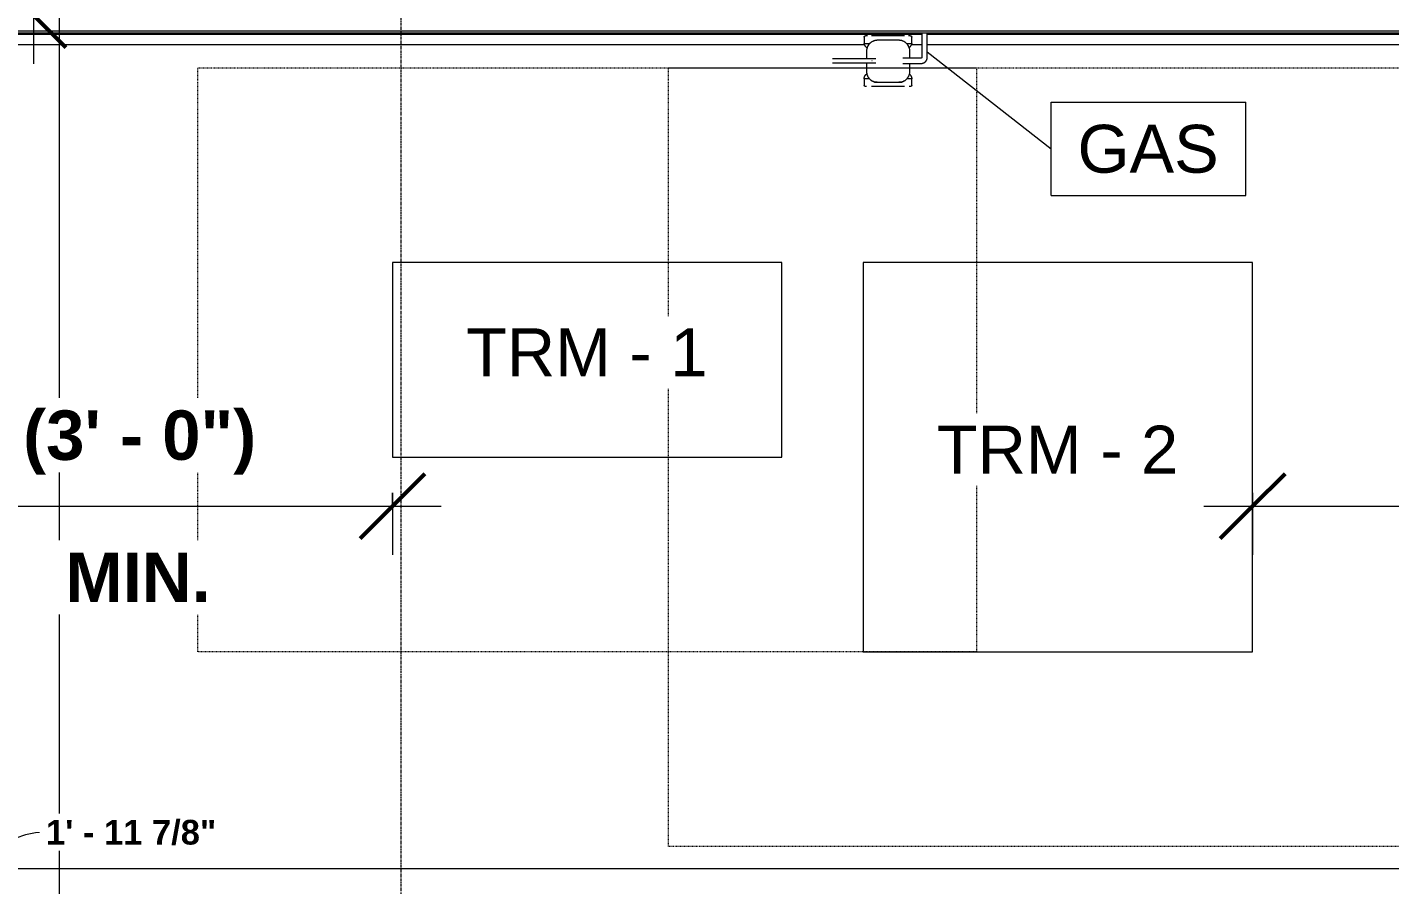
# Model space of a CAD drawing. Header units: inches. Extents: x 21592 to 24810, y -23179 to -20467.
# Drawn here: x 22486 to 22737.9, y -22956.1 to -22797.6 of the extents above; entities that cross this region are included whole.
import ezdxf

# ---------------------------------------------------------------- set-up
doc = ezdxf.new("R2010")
doc.units = ezdxf.units.IN
doc.header["$MEASUREMENT"] = 0
doc.linetypes.add('Dash', pattern=[0.25, 0.125, -0.125])
doc.linetypes.add('Grid Line 1_2_', pattern=[0.875, 0.5, -0.125, 0.125, -0.125])
for name, color, linetype, lineweight in [('A-ANNO-DIMS', 211, 'Continuous', 9), ('A-ANNO-DIMS-96', 211, 'Continuous', 9), ('A-SITE-SWLK', 140, 'Continuous', 140), ('A-WALL', 113, 'Continuous', 20), ('E-ELE-QPM-IDEN', 2, 'Continuous', 9), ('E-ELEC-EQPM', 71, 'Continuous', 20), ('G-ANNO-SYMB', 111, 'Continuous', 9), ('L-SITE-WALL', 31, 'Continuous', 20), ('P-SANR-FIXT', 6, 'Continuous', 20), ('P-SANR-FIXT-IDEN', 2, 'Continuous', 9), ('S-GRID', 1, 'Continuous', 9)]:
    doc.layers.add(name, color=color, linetype=linetype, lineweight=lineweight)
doc.styles.add('Arial_1', font='arial.ttf', dxfattribs={"height": 8.851796})
doc.styles.add('Arial_B', font='arialbd.ttf', dxfattribs={"height": 9.132806})
doc.styles.add('Arial_B_1', font='arialbd.ttf', dxfattribs={"height": 4.566403})
doc.dimstyles.new('OD_Dimension', dxfattribs={"dimscale": 12, "dimtxt": 9, "dimasz": 1, "dimexe": 0.75, "dimexo": 0.5, "dimgap": 0.5, "dimtad": 1, "dimdec": 4, "dimrnd": 0.0625, "dimzin": 3, "dimdsep": 46, "dimlunit": 4, "dimtxsty": 'Arial_B', "dimblk1": 'OBLIQUE', "dimblk2": 'OBLIQUE', "dimsah": 1, "dimcen": 0.09, "dimdle": 0.75, "dimazin": 0, "dimtfac": 1, "dimtdec": 4, "dimtix": 1, "dimtmove": 1, "dimatfit": 3, "dimfxl": 1, "dimtvp": 1, "dimtfill": 1, "dimfrac": 2, "dimtolj": 1, "dimtzin": 0, "dimlwd": 13, "dimlwe": 13, "dimarcsym": 2})
doc.dimstyles.new('OD_Dimension_1', dxfattribs={"dimscale": 12, "dimtxt": 9, "dimasz": 1, "dimexe": 0.75, "dimexo": 0.5, "dimgap": 0.5, "dimtad": 1, "dimdec": 4, "dimrnd": 0.0625, "dimzin": 3, "dimdsep": 46, "dimlunit": 4, "dimtxsty": 'Arial_B', "dimblk1": 'OBLIQUE', "dimblk2": 'OBLIQUE', "dimsah": 1, "dimcen": 0.09, "dimdle": 0.75, "dimazin": 0, "dimtfac": 1, "dimtdec": 4, "dimtix": 1, "dimtmove": 0, "dimatfit": 3, "dimfxl": 1, "dimtvp": 1, "dimtfill": 1, "dimfrac": 2, "dimtolj": 1, "dimtzin": 0, "dimlwd": 13, "dimlwe": 13, "dimarcsym": 2})
doc.dimstyles.new('OD_Dimension_2_5', dxfattribs={"dimscale": 12, "dimtxt": 4.5, "dimasz": 1, "dimexe": 0.75, "dimexo": 0.5, "dimgap": 0.375, "dimtad": 1, "dimdec": 4, "dimrnd": 0.0625, "dimzin": 3, "dimdsep": 46, "dimlunit": 4, "dimtxsty": 'Arial_B_1', "dimblk1": 'OBLIQUE', "dimblk2": 'OBLIQUE', "dimsah": 1, "dimcen": 0.09, "dimdle": 0.75, "dimazin": 0, "dimtfac": 1, "dimtdec": 4, "dimtix": 1, "dimtmove": 1, "dimatfit": 3, "dimfxl": 1, "dimtvp": 1, "dimtfill": 1, "dimfrac": 2, "dimtolj": 1, "dimtzin": 0, "dimlwd": 13, "dimlwe": 13, "dimarcsym": 2})

# ---------------------------------------------------------------- blocks, each defined once
blk = doc.blocks.new('Struct_Xcel_Sports Complex_rvt-1-Enlarged First Floor Plan _West_')
at = {"layer": 'L-SITE-WALL', "color": 43, "lineweight": 13}
for p, q in [((22651.4, -22798.8), (22458.52, -22798.8)), ((22810.95, -22798.8), (22652.4, -22798.8))]:
    blk.add_line(p, q, dxfattribs=at)
blk = doc.blocks.new('Transformer-Dry-Type-Siemens - 6x6x6-1004770-Enlarged First Floor Plan _West_')
at = {"layer": 'E-ELEC-EQPM', "color": 43, "linetype": 'Dash', "lineweight": 13}
for p, q in [((-72, -72), (-72, 72)), ((-72, 72), (72, 72)), ((72, 72), (72, -72)), ((72, -72), (-72, -72))]:
    blk.add_line(p, q, dxfattribs=at)
at = {"layer": 'E-ELEC-EQPM', "color": 43, "lineweight": 13}
for p, q in [((36, 36), (-36, 36)), ((-36, 36), (-36, -36)), ((36, -36), (36, 36)), ((-36, -36), (36, -36))]:
    blk.add_line(p, q, dxfattribs=at)
blk = doc.blocks.new('Transformer-Dry-Type-Siemens - 6x3x6-1005805-Enlarged First Floor Plan _West_')
at = {"layer": 'E-ELEC-EQPM', "color": 43, "linetype": 'Dash', "lineweight": 13}
for p, q in [((-72, -54), (-72, 54)), ((-72, 54), (72, 54)), ((72, 54), (72, -54)), ((72, -54), (-72, -54))]:
    blk.add_line(p, q, dxfattribs=at)
at = {"layer": 'E-ELEC-EQPM', "color": 43, "lineweight": 13}
for p, q in [((36, 18), (-36, 18)), ((-36, 18), (-36, -18)), ((36, -18), (36, 18)), ((-36, -18), (36, -18))]:
    blk.add_line(p, q, dxfattribs=at)
blk = doc.blocks.new('gas_meter-250_cfh_2214 - gas_meter-250_cfh_2214-1353211-Enlarged First Floor Plan _West_')
at = {"layer": 'P-SANR-FIXT', "color": 43, "lineweight": 13}
for p, q in [((6.26, 5.12), (6.26, 0.61)), ((7.26, 0.61), (7.26, 5.12)), ((-4.4, 4.34), (-4.4, 3.16)), ((-4.4, 3.16), (-4.06, 3.16)), ((-3.79, 4.61), (-4.13, 4.61)), ((-4.06, 3.16), (-3.39, 3.16)), ((3.06, 4.61), (-3.06, 4.61)), ((2.04, 3.77), (-1.96, 3.77)), ((3.48, 3.16), (4.06, 3.16)), ((4.13, 4.61), (3.79, 4.61)), ((4.06, 3.16), (4.4, 3.16)), ((4.4, 3.16), (4.4, 4.34)), ((-2.99, 0.37), (-9.24, 0.37)), ((-3.96, 1.77), (-3.96, 0.37)), ((6.15, 0.5), (3.51, 0.5)), ((4.04, 0.5), (4.04, 1.77)), ((-9.24, -0.38), (-2.99, -0.38)), ((-3.96, -0.37), (-3.96, -1.98)), ((-2.9, 0), (-2.99, 0)), ((3.51, -0.5), (6.15, -0.5)), ((4.04, -1.98), (4.04, -0.5)), ((-4.4, -3.34), (-4.4, -4.57)), ((-4.06, -3.34), (-4.4, -3.34)), ((-4.28, -4.69), (-3.94, -4.69)), ((-3.42, -3.34), (-4.06, -3.34)), ((-3.06, -4.69), (3.06, -4.69)), ((-1.97, -3.98), (-2.49, -3.98)), ((-2.49, -3.98), (-2.23, -3.98)), ((-1.96, -3.98), (2.04, -3.98)), ((2.55, -3.98), (2.04, -3.98)), ((2.29, -3.98), (2.55, -3.98)), ((4.06, -3.34), (3.5, -3.34)), ((3.94, -4.69), (4.28, -4.69)), ((4.4, -3.34), (4.06, -3.34)), ((4.4, -4.57), (4.4, -3.34))]:
    blk.add_line(p, q, dxfattribs=at)
at = {"layer": 'P-SANR-FIXT', "color": 43, "lineweight": 13, "flags": 128}
for points in [[(-4.4, 4.34), (-4.4, 4.35), (-4.4, 4.36), (-4.4, 4.37), (-4.4, 4.38), (-4.4, 4.39), (-4.39, 4.4), (-4.39, 4.41), (-4.39, 4.42), (-4.38, 4.43), (-4.38, 4.44), (-4.38, 4.45), (-4.37, 4.46), (-4.37, 4.47), (-4.36, 4.48), (-4.35, 4.49), (-4.35, 4.5), (-4.34, 4.51), (-4.33, 4.52), (-4.33, 4.52), (-4.32, 4.53), (-4.31, 4.54), (-4.3, 4.55), (-4.29, 4.55), (-4.29, 4.56), (-4.28, 4.57), (-4.27, 4.57), (-4.26, 4.58), (-4.25, 4.58), (-4.24, 4.59), (-4.23, 4.59), (-4.22, 4.59), (-4.21, 4.6), (-4.2, 4.6), (-4.19, 4.6), (-4.18, 4.6), (-4.17, 4.61), (-4.15, 4.61), (-4.14, 4.61), (-4.13, 4.61), (-4.13, 4.61)], [(-3.87, 2.38), (-3.91, 2.42), (-3.95, 2.45), (-4, 2.49), (-4.04, 2.52), (-4.07, 2.56), (-4.11, 2.6), (-4.15, 2.65), (-4.18, 2.69), (-4.21, 2.73), (-4.24, 2.78), (-4.27, 2.83), (-4.29, 2.87), (-4.32, 2.92), (-4.34, 2.97), (-4.36, 3.02), (-4.38, 3.08), (-4.39, 3.13), (-4.4, 3.16)], [(-1.96, 3.77), (-2.04, 3.77), (-2.12, 3.76), (-2.19, 3.76), (-2.27, 3.74), (-2.35, 3.73), (-2.43, 3.71), (-2.51, 3.69), (-2.58, 3.67), (-2.66, 3.64), (-2.73, 3.61), (-2.81, 3.58), (-2.88, 3.54), (-2.95, 3.51), (-3.02, 3.46), (-3.08, 3.42), (-3.15, 3.37), (-3.21, 3.33), (-3.27, 3.27), (-3.33, 3.22), (-3.39, 3.16), (-3.44, 3.11), (-3.5, 3.04), (-3.55, 2.98), (-3.59, 2.92), (-3.64, 2.85), (-3.68, 2.78), (-3.72, 2.71), (-3.76, 2.64), (-3.79, 2.57), (-3.82, 2.5), (-3.85, 2.42), (-3.87, 2.34), (-3.89, 2.27), (-3.91, 2.19), (-3.93, 2.11), (-3.94, 2.03), (-3.95, 1.95), (-3.95, 1.87), (-3.96, 1.79), (-3.96, 1.77)], [(4.04, 1.77), (4.04, 1.85), (4.04, 1.93), (4.03, 2.01), (4.02, 2.09), (4, 2.17), (3.99, 2.25), (3.97, 2.32), (3.94, 2.4), (3.92, 2.48), (3.89, 2.55), (3.85, 2.62), (3.82, 2.69), (3.78, 2.76), (3.74, 2.83), (3.7, 2.9), (3.65, 2.96), (3.6, 3.03), (3.55, 3.09), (3.49, 3.15), (3.44, 3.21), (3.38, 3.26), (3.32, 3.31), (3.26, 3.36), (3.19, 3.41), (3.13, 3.45), (3.06, 3.5), (2.99, 3.53), (2.92, 3.57), (2.84, 3.6), (2.77, 3.63), (2.69, 3.66), (2.62, 3.69), (2.54, 3.71), (2.46, 3.73), (2.38, 3.74), (2.31, 3.75), (2.23, 3.76), (2.15, 3.77), (2.07, 3.77), (2.04, 3.77)], [(4.4, 3.16), (4.39, 3.1), (4.37, 3.05), (4.35, 3), (4.33, 2.95), (4.31, 2.9), (4.28, 2.85), (4.26, 2.8), (4.23, 2.76), (4.2, 2.71), (4.16, 2.67), (4.13, 2.63), (4.09, 2.58), (4.06, 2.55), (4.02, 2.51), (3.98, 2.47), (3.94, 2.44)], [(4.13, 4.61), (4.14, 4.61), (4.15, 4.61), (4.16, 4.61), (4.17, 4.6), (4.18, 4.6), (4.19, 4.6), (4.21, 4.6), (4.22, 4.59), (4.23, 4.59), (4.24, 4.59), (4.25, 4.58), (4.26, 4.58), (4.27, 4.57), (4.27, 4.57), (4.28, 4.56), (4.29, 4.55), (4.3, 4.55), (4.31, 4.54), (4.32, 4.53), (4.33, 4.53), (4.33, 4.52), (4.34, 4.51), (4.35, 4.5), (4.35, 4.49), (4.36, 4.48), (4.36, 4.47), (4.37, 4.46), (4.37, 4.46), (4.38, 4.45), (4.38, 4.44), (4.39, 4.43), (4.39, 4.41), (4.39, 4.4), (4.4, 4.39), (4.4, 4.38), (4.4, 4.37), (4.4, 4.36), (4.4, 4.35), (4.4, 4.34), (4.4, 4.34)], [(-9.24, 0.37), (-9.28, 0.37), (-9.32, 0.37), (-9.36, 0.37), (-9.4, 0.37), (-9.43, 0.37), (-9.47, 0.37), (-9.51, 0.37), (-9.55, 0.37), (-9.59, 0.37), (-9.63, 0.37), (-9.66, 0.37), (-9.7, 0.37), (-9.73, 0.37), (-9.77, 0.37), (-9.8, 0.37), (-9.83, 0.37), (-9.86, 0.37), (-9.9, 0.37), (-9.92, 0.37), (-9.95, 0.37), (-9.98, 0.37), (-10.01, 0.37), (-10.03, 0.37), (-10.06, 0.37), (-10.08, 0.37), (-10.1, 0.37), (-10.12, 0.37), (-10.14, 0.37), (-10.15, 0.37), (-10.17, 0.37), (-10.18, 0.37), (-10.19, 0.37), (-10.2, 0.37), (-10.21, 0.37), (-10.22, 0.37), (-10.23, 0.37), (-10.23, 0.37), (-10.23, 0.37), (-10.24, 0.37)], [(-2.24, 0.37), (-2.24, 0.37), (-2.24, 0.37), (-2.24, 0.37), (-2.25, 0.37), (-2.25, 0.37), (-2.26, 0.37), (-2.27, 0.37), (-2.27, 0.37), (-2.28, 0.37), (-2.3, 0.37), (-2.31, 0.37), (-2.32, 0.37), (-2.34, 0.37), (-2.35, 0.37), (-2.37, 0.37), (-2.38, 0.37), (-2.4, 0.37), (-2.42, 0.37), (-2.44, 0.37), (-2.46, 0.37), (-2.49, 0.37), (-2.51, 0.37), (-2.53, 0.37), (-2.56, 0.37), (-2.58, 0.37), (-2.61, 0.37), (-2.63, 0.37), (-2.66, 0.37), (-2.69, 0.37), (-2.71, 0.37), (-2.74, 0.37), (-2.77, 0.37), (-2.8, 0.37), (-2.83, 0.37), (-2.86, 0.37), (-2.89, 0.37), (-2.92, 0.37), (-2.95, 0.37), (-2.98, 0.37), (-2.99, 0.37)], [(3.51, 0.5), (3.48, 0.5), (3.45, 0.5), (3.42, 0.5), (3.39, 0.5), (3.37, 0.5), (3.34, 0.5), (3.31, 0.5), (3.28, 0.5), (3.25, 0.5), (3.22, 0.5), (3.19, 0.5), (3.17, 0.5), (3.14, 0.5), (3.12, 0.5), (3.09, 0.5), (3.07, 0.5), (3.04, 0.5), (3.02, 0.5), (3, 0.5), (2.98, 0.5), (2.96, 0.5), (2.94, 0.5), (2.92, 0.5), (2.9, 0.5), (2.88, 0.5), (2.87, 0.5), (2.85, 0.5), (2.84, 0.5), (2.83, 0.5), (2.82, 0.5), (2.8, 0.5), (2.8, 0.5), (2.79, 0.5), (2.78, 0.5), (2.77, 0.5), (2.77, 0.5), (2.77, 0.5), (2.77, 0.5), (2.76, 0.5)], [(6.26, 0.61), (6.26, 0.61), (6.26, 0.6), (6.26, 0.6), (6.26, 0.59), (6.26, 0.59), (6.26, 0.58), (6.26, 0.58), (6.26, 0.58), (6.26, 0.57), (6.26, 0.57), (6.25, 0.56), (6.25, 0.56), (6.25, 0.56), (6.25, 0.55), (6.24, 0.55), (6.24, 0.54), (6.24, 0.54), (6.24, 0.54), (6.23, 0.53), (6.23, 0.53), (6.23, 0.53), (6.22, 0.53), (6.22, 0.52), (6.22, 0.52), (6.21, 0.52), (6.21, 0.52), (6.21, 0.51), (6.2, 0.51), (6.2, 0.51), (6.19, 0.51), (6.19, 0.51), (6.18, 0.5), (6.18, 0.5), (6.18, 0.5), (6.17, 0.5), (6.17, 0.5), (6.16, 0.5), (6.16, 0.5), (6.15, 0.5), (6.15, 0.5)], [(6.15, -0.5), (6.2, -0.5), (6.24, -0.5), (6.29, -0.49), (6.33, -0.49), (6.37, -0.48), (6.42, -0.47), (6.46, -0.46), (6.5, -0.44), (6.54, -0.43), (6.59, -0.41), (6.63, -0.39), (6.67, -0.37), (6.71, -0.35), (6.74, -0.33), (6.78, -0.31), (6.82, -0.28), (6.85, -0.25), (6.89, -0.22), (6.92, -0.19), (6.95, -0.16), (6.98, -0.13), (7.01, -0.1), (7.04, -0.06), (7.06, -0.03), (7.09, 0.01), (7.11, 0.05), (7.13, 0.09), (7.15, 0.13), (7.17, 0.17), (7.19, 0.21), (7.2, 0.25), (7.22, 0.29), (7.23, 0.34), (7.24, 0.38), (7.25, 0.42), (7.25, 0.47), (7.26, 0.51), (7.26, 0.55), (7.26, 0.6), (7.26, 0.61)], [(-10.24, -0.38), (-10.24, -0.38), (-10.23, -0.38), (-10.23, -0.38), (-10.22, -0.38), (-10.22, -0.38), (-10.21, -0.38), (-10.2, -0.38), (-10.19, -0.38), (-10.17, -0.38), (-10.16, -0.38), (-10.14, -0.38), (-10.12, -0.38), (-10.1, -0.38), (-10.08, -0.38), (-10.06, -0.38), (-10.04, -0.38), (-10.01, -0.38), (-9.99, -0.38), (-9.96, -0.38), (-9.93, -0.38), (-9.9, -0.38), (-9.87, -0.38), (-9.84, -0.38), (-9.81, -0.38), (-9.78, -0.38), (-9.74, -0.38), (-9.71, -0.38), (-9.67, -0.38), (-9.64, -0.38), (-9.6, -0.38), (-9.56, -0.38), (-9.52, -0.38), (-9.48, -0.38), (-9.45, -0.38), (-9.41, -0.38), (-9.37, -0.38), (-9.33, -0.38), (-9.29, -0.38), (-9.25, -0.38), (-9.24, -0.38)], [(-4.4, -3.34), (-4.4, -3.29), (-4.4, -3.25), (-4.39, -3.21), (-4.39, -3.16), (-4.38, -3.12), (-4.37, -3.08), (-4.36, -3.04), (-4.34, -2.99), (-4.33, -2.95), (-4.31, -2.91), (-4.29, -2.87), (-4.28, -2.83), (-4.25, -2.8), (-4.23, -2.76), (-4.21, -2.72), (-4.18, -2.69), (-4.15, -2.65), (-4.13, -2.62), (-4.1, -2.59), (-4.07, -2.56), (-4.03, -2.53), (-4, -2.5), (-3.97, -2.47), (-3.93, -2.44), (-3.89, -2.42)], [(-3.96, -1.98), (-3.95, -2.06), (-3.95, -2.14), (-3.94, -2.22), (-3.93, -2.3), (-3.92, -2.38), (-3.9, -2.45), (-3.88, -2.53), (-3.85, -2.61), (-3.83, -2.68), (-3.8, -2.76), (-3.76, -2.83), (-3.73, -2.9), (-3.69, -2.97), (-3.65, -3.04), (-3.61, -3.11), (-3.56, -3.17), (-3.51, -3.24), (-3.46, -3.3), (-3.4, -3.36), (-3.35, -3.41), (-3.29, -3.47), (-3.23, -3.52), (-3.17, -3.57), (-3.1, -3.62), (-3.04, -3.66), (-2.97, -3.7), (-2.9, -3.74), (-2.83, -3.78), (-2.75, -3.81), (-2.68, -3.84), (-2.6, -3.87), (-2.53, -3.9), (-2.45, -3.92), (-2.37, -3.94), (-2.3, -3.95), (-2.22, -3.96), (-2.14, -3.97), (-2.06, -3.98), (-1.98, -3.98), (-1.96, -3.98)], [(-2.99, -0.38), (-2.96, -0.38), (-2.93, -0.38), (-2.9, -0.38), (-2.87, -0.38), (-2.84, -0.38), (-2.81, -0.38), (-2.78, -0.38), (-2.75, -0.38), (-2.72, -0.38), (-2.69, -0.38), (-2.67, -0.38), (-2.64, -0.38), (-2.61, -0.38), (-2.59, -0.38), (-2.56, -0.38), (-2.54, -0.38), (-2.51, -0.38), (-2.49, -0.38), (-2.47, -0.38), (-2.45, -0.38), (-2.43, -0.38), (-2.41, -0.38), (-2.39, -0.38), (-2.37, -0.38), (-2.35, -0.38), (-2.34, -0.38), (-2.32, -0.38), (-2.31, -0.38), (-2.3, -0.38), (-2.29, -0.38), (-2.28, -0.38), (-2.27, -0.38), (-2.26, -0.38), (-2.25, -0.38), (-2.25, -0.38), (-2.24, -0.38), (-2.24, -0.38), (-2.24, -0.38), (-2.24, -0.38)], [(2.04, -3.98), (2.12, -3.98), (2.2, -3.97), (2.28, -3.97), (2.36, -3.95), (2.44, -3.94), (2.52, -3.92), (2.6, -3.9), (2.67, -3.88), (2.75, -3.85), (2.82, -3.82), (2.9, -3.79), (2.97, -3.75), (3.04, -3.72), (3.11, -3.67), (3.17, -3.63), (3.24, -3.58), (3.3, -3.53), (3.36, -3.48), (3.42, -3.43), (3.48, -3.37), (3.53, -3.31), (3.59, -3.25), (3.64, -3.19), (3.68, -3.13), (3.73, -3.06), (3.77, -2.99), (3.81, -2.92), (3.84, -2.85), (3.88, -2.78), (3.91, -2.7), (3.94, -2.63), (3.96, -2.55), (3.98, -2.48), (4, -2.4), (4.02, -2.32), (4.03, -2.24), (4.04, -2.16), (4.04, -2.08), (4.04, -2), (4.04, -1.98)], [(2.76, -0.5), (2.76, -0.5), (2.77, -0.5), (2.77, -0.5), (2.77, -0.5), (2.78, -0.5), (2.79, -0.5), (2.79, -0.5), (2.8, -0.5), (2.81, -0.5), (2.82, -0.5), (2.84, -0.5), (2.85, -0.5), (2.86, -0.5), (2.88, -0.5), (2.9, -0.5), (2.91, -0.5), (2.93, -0.5), (2.95, -0.5), (2.97, -0.5), (2.99, -0.5), (3.01, -0.5), (3.04, -0.5), (3.06, -0.5), (3.08, -0.5), (3.11, -0.5), (3.13, -0.5), (3.16, -0.5), (3.19, -0.5), (3.21, -0.5), (3.24, -0.5), (3.27, -0.5), (3.3, -0.5), (3.33, -0.5), (3.36, -0.5), (3.39, -0.5), (3.42, -0.5), (3.45, -0.5), (3.48, -0.5), (3.51, -0.5), (3.51, -0.5)], [(3.98, -2.48), (4.02, -2.51), (4.05, -2.54), (4.08, -2.57), (4.11, -2.6), (4.14, -2.63), (4.17, -2.67), (4.19, -2.7), (4.22, -2.74), (4.24, -2.78), (4.26, -2.81), (4.28, -2.85), (4.3, -2.89), (4.32, -2.93), (4.34, -2.97), (4.35, -3.01), (4.36, -3.06), (4.37, -3.1), (4.38, -3.14), (4.39, -3.18), (4.4, -3.23), (4.4, -3.27), (4.4, -3.32), (4.4, -3.34)], [(-4.28, -4.69), (-4.29, -4.69), (-4.29, -4.69), (-4.3, -4.69), (-4.3, -4.69), (-4.31, -4.69), (-4.31, -4.68), (-4.32, -4.68), (-4.32, -4.68), (-4.33, -4.68), (-4.33, -4.68), (-4.33, -4.68), (-4.34, -4.67), (-4.34, -4.67), (-4.35, -4.67), (-4.35, -4.67), (-4.35, -4.66), (-4.36, -4.66), (-4.36, -4.66), (-4.37, -4.66), (-4.37, -4.65), (-4.37, -4.65), (-4.37, -4.65), (-4.38, -4.64), (-4.38, -4.64), (-4.38, -4.63), (-4.39, -4.63), (-4.39, -4.63), (-4.39, -4.62), (-4.39, -4.62), (-4.39, -4.61), (-4.4, -4.61), (-4.4, -4.6), (-4.4, -4.6), (-4.4, -4.6), (-4.4, -4.59), (-4.4, -4.59), (-4.4, -4.58), (-4.4, -4.58), (-4.4, -4.57), (-4.4, -4.57)], [(-2.49, -3.98), (-2.52, -3.96), (-2.55, -3.94), (-2.58, -3.91), (-2.6, -3.89), (-2.63, -3.86)], [(2.71, -3.84), (2.69, -3.86), (2.66, -3.89), (2.63, -3.91), (2.61, -3.94), (2.58, -3.96), (2.55, -3.98), (2.55, -3.98)], [(4.4, -4.57), (4.4, -4.58), (4.4, -4.58), (4.4, -4.58), (4.4, -4.59), (4.4, -4.59), (4.4, -4.6), (4.4, -4.6), (4.4, -4.61), (4.39, -4.61), (4.39, -4.62), (4.39, -4.62), (4.39, -4.62), (4.39, -4.63), (4.38, -4.63), (4.38, -4.64), (4.38, -4.64), (4.38, -4.64), (4.37, -4.65), (4.37, -4.65), (4.37, -4.65), (4.36, -4.66), (4.36, -4.66), (4.36, -4.66), (4.35, -4.67), (4.35, -4.67), (4.34, -4.67), (4.34, -4.67), (4.34, -4.68), (4.33, -4.68), (4.33, -4.68), (4.32, -4.68), (4.32, -4.68), (4.31, -4.68), (4.31, -4.69), (4.3, -4.69), (4.3, -4.69), (4.29, -4.69), (4.29, -4.69), (4.29, -4.69), (4.28, -4.69)]]:
    blk.add_lwpolyline(points, dxfattribs=at)
at = {"layer": 'P-SANR-FIXT', "color": 43, "lineweight": 13}
for centre, start, end in [((-1.96, 1.77), 135, 150), ((-1.96, 1.77), 90, 120), ((2.04, 1.77), 75, 90), ((2.04, 1.77), 45, 60), ((2.04, 1.77), 360, 30), ((-1.96, 1.77), 165, 180), ((-1.96, -1.98), 180, 210), ((2.04, -1.98), 345, 360), ((-1.96, -1.98), 225, 240), ((-1.96, -1.98), 255, 270), ((2.04, -1.98), 270, 300), ((2.04, -1.98), 315, 330)]:
    blk.add_arc(centre, 2, start, end, dxfattribs=at)
blk = doc.blocks.new('DIMBLOCK11-Enlarged First Floor Plan _West_')
at = {"layer": 'A-ANNO-DIMS-96', "lineweight": 50}
for p, q in [((22487.11, -22787.3), (22481.11, -22781.3)), ((22487.11, -22787.3), (22493.11, -22793.3)), ((22487.11, -22795.3), (22481.11, -22789.3)), ((22487.11, -22795.3), (22493.11, -22801.3))]:
    blk.add_line(p, q, dxfattribs=at)
at = {"layer": 'A-ANNO-DIMS-96', "lineweight": 13}
for p, q in [((22489.6, -22787.3), (22478.11, -22787.3)), ((22487.11, -22787.3), (22487.11, -22804.3)), ((22487.11, -22787.3), (22489.6, -22787.3)), ((22489.6, -22795.3), (22478.11, -22795.3)), ((22487.11, -22795.3), (22489.6, -22795.3))]:
    blk.add_line(p, q, dxfattribs=at)
blk.add_ellipse((22487.11, -22751.64), major_axis=(40.3, 0), ratio=0.984189, start_param=3.141593, end_param=4.712389, dxfattribs=at)
at = {"layer": 'A-ANNO-DIMS-96', "color": 0, "lineweight": 13, "insert": (22442.25, -22751.64), "char_height": 9.133, "width": 54.8571, "attachment_point": 1, "rotation": 90, "line_spacing_factor": 0.938532, "style": 'Arial_B', "bg_fill": 3, "box_fill_scale": 1.25, "bg_fill_color": 0, "bg_fill_transparency": 0}
blk.add_mtext('8" GIRT', dxfattribs=at)
blk = doc.blocks.new('_Oblique')
at = {"color": 0, "linetype": 'ByBlock', "lineweight": -2}
blk.add_line((-0.5, -0.5), (0.5, 0.5), dxfattribs=at)
blk = doc.blocks.new('Plumbing Fixture Tag - Boxed-1353764-Enlarged First Floor Plan _West_')
at = {"layer": 'P-SANR-FIXT-IDEN', "color": 153}
for p, q in [((-0.1875, 0.0937), (0.1875, 0.0937)), ((-0.1875, -0.0861), (-0.1875, 0.0937)), ((0.1875, -0.0861), (0.1875, 0.0937)), ((-0.1875, -0.0861), (0.1875, -0.0861))]:
    blk.add_line(p, q, dxfattribs=at)
blk = doc.blocks.new('DIMBLOCK24-Enlarged First Floor Plan _West_')
at = {"layer": 'A-ANNO-DIMS-96', "lineweight": 13}
for p, q in [((22832.58, -22839.62), (22832.58, -22895.12)), ((22832.58, -22886.12), (22832.58, -22839.62)), ((22712.58, -22883.63), (22712.58, -22895.12)), ((22712.58, -22886.12), (22712.58, -22883.63)), ((22703.58, -22886.12), (22841.58, -22886.12))]:
    blk.add_line(p, q, dxfattribs=at)
at = {"layer": 'A-ANNO-DIMS-96', "lineweight": 50}
for p, q in [((22712.58, -22886.12), (22718.58, -22880.12)), ((22832.58, -22886.12), (22838.58, -22880.12)), ((22712.58, -22886.12), (22706.58, -22892.12)), ((22832.58, -22886.12), (22826.58, -22892.12))]:
    blk.add_line(p, q, dxfattribs=at)
at = {"layer": 'A-ANNO-DIMS-96', "color": 0, "lineweight": 13, "char_height": 9.133, "attachment_point": 1, "line_spacing_factor": 0.938532, "style": 'Arial_B', "bg_fill": 3, "box_fill_scale": 1.25, "bg_fill_color": 0, "bg_fill_transparency": 0}
for s, insert, width in [('10\' - 0"', (22752.36, -22868.41), 48.5143), ('MIN.', (22759.43, -22894.7), 31.5429)]:
    blk.add_mtext(s, dxfattribs=dict(at, insert=insert, width=width))
blk = doc.blocks.new('DIMBLOCK25-Enlarged First Floor Plan _West_')
at = {"layer": 'A-ANNO-DIMS-96', "lineweight": 13}
for p, q in [((22458.77, -22804.62), (22458.77, -22895.12)), ((22458.77, -22886.12), (22458.77, -22804.62)), ((22553.52, -22883.63), (22553.52, -22895.12)), ((22553.52, -22886.12), (22553.52, -22883.63)), ((22449.77, -22886.12), (22562.52, -22886.12))]:
    blk.add_line(p, q, dxfattribs=at)
at = {"layer": 'A-ANNO-DIMS-96', "lineweight": 50}
for p, q in [((22458.77, -22886.12), (22464.77, -22880.12)), ((22553.52, -22886.12), (22559.52, -22880.12)), ((22458.77, -22886.12), (22452.77, -22892.12)), ((22553.52, -22886.12), (22547.52, -22892.12))]:
    blk.add_line(p, q, dxfattribs=at)
at = {"layer": 'A-ANNO-DIMS-96', "color": 0, "lineweight": 13, "char_height": 9.133, "attachment_point": 1, "line_spacing_factor": 0.938532, "style": 'Arial_B', "bg_fill": 3, "box_fill_scale": 1.25, "bg_fill_color": 0, "bg_fill_transparency": 0}
for s, insert, width in [('(3\' - 0")', (22485.21, -22868.41), 50.2286), ('MIN.', (22493, -22894.7), 31.5429)]:
    blk.add_mtext(s, dxfattribs=dict(at, insert=insert, width=width))
blk = doc.blocks.new('DIMBLOCK79-Enlarged First Floor Plan _West_')
at = {"layer": 'A-ANNO-DIMS-96', "lineweight": 50}
for p, q in [((22458.77, -22970.65), (22464.77, -22964.65)), ((22482.64, -22970.65), (22488.64, -22964.65)), ((22458.77, -22970.65), (22452.77, -22976.65)), ((22482.64, -22970.65), (22476.64, -22976.65))]:
    blk.add_line(p, q, dxfattribs=at)
at = {"layer": 'A-ANNO-DIMS-96', "lineweight": 13}
for p, q in [((22458.77, -22968.16), (22458.77, -22979.65)), ((22458.77, -22970.65), (22458.77, -22968.16)), ((22482.64, -22968.16), (22482.64, -22979.65)), ((22482.64, -22970.65), (22482.64, -22968.16)), ((22458.77, -22970.65), (22482.64, -22970.65))]:
    blk.add_line(p, q, dxfattribs=at)
blk.add_ellipse((22489.44, -22970.65), major_axis=(0, 24.24), ratio=0.772764, start_param=0, end_param=1.570796, dxfattribs=at)
at = {"layer": 'A-ANNO-DIMS-96', "color": 0, "lineweight": 13, "insert": (22489.44, -22944.12), "char_height": 4.5664, "width": 36.6, "attachment_point": 1, "line_spacing_factor": 0.938532, "style": 'Arial_B_1', "bg_fill": 3, "box_fill_scale": 1.25, "bg_fill_color": 0, "bg_fill_transparency": 0}
blk.add_mtext('1\' - 11 7/8"', dxfattribs=at)

msp = doc.modelspace()

# ---------------------------------------------------------------- linework, layer by layer
at = {"layer": 'A-SITE-SWLK', "color": 43, "lineweight": 13}
msp.add_line((22481.21625, -22953.08555), (22775.01523, -22953.08555), dxfattribs=at)
at = {"layer": 'A-WALL', "color": 7}
for p, q in [((22810.70273, -22798.30281), (22458.76523, -22798.30281)), ((22458.76523, -22798.61531), (22810.70273, -22798.61531))]:
    msp.add_line(p, q, dxfattribs=at)
at = {"layer": 'G-ANNO-SYMB'}
msp.add_line((22491.854, -20695.61128), (22491.854, -23072.22867), dxfattribs=at)
at = {"layer": 'L-SITE-WALL', "color": 43, "lineweight": 13}
for p, q in [((22458.51523, -22798.80281), (22651.40428, -22798.80281)), ((22652.39722, -22798.80281), (22810.95273, -22798.80281)), ((22640.8238, -22800.80281), (22056.14023, -22800.80281)), ((22651.40965, -22800.80281), (22649.45665, -22800.80281)), ((24312.22821, -22800.80281), (22652.40428, -22800.80281))]:
    msp.add_line(p, q, dxfattribs=at)
at = {"layer": 'P-SANR-FIXT-IDEN', "color": 153}
msp.add_line((22652.40428, -22802.08433), (22675.34434, -22820.02926), dxfattribs=at)
at = {"layer": 'S-GRID', "linetype": 'Grid Line 1_2_'}
msp.add_line((22555.14023, -23049.14903), (22555.14023, -20633.37408), dxfattribs=at)

# ---------------------------------------------------------------- block references
at = {"layer": 'E-ELEC-EQPM', "color": 43, "lineweight": 13}
for name, p in [('Transformer-Dry-Type-Siemens - 6x3x6-1005805-Enlarged First Floor Plan _West_', (22589.51523, -22859.05281)), ('Transformer-Dry-Type-Siemens - 6x6x6-1004770-Enlarged First Floor Plan _West_', (22676.57773, -22877.05281))]:
    msp.add_blockref(name, p, dxfattribs=at)
at = {"layer": 'P-SANR-FIXT', "color": 43, "lineweight": 13}
msp.add_blockref('gas_meter-250_cfh_2214 - gas_meter-250_cfh_2214-1353211-Enlarged First Floor Plan _West_', (22645.14023, -22803.74031), dxfattribs=at)
at = {"layer": 'P-SANR-FIXT-IDEN', "color": 153, "xscale": 95.99999999999994, "yscale": 95.99999999999994, "zscale": 95.99999999999994}
msp.add_blockref('Plumbing Fixture Tag - Boxed-1353764-Enlarged First Floor Plan _West_', (22693.34434, -22820.39565), dxfattribs=at)

# ---------------------------------------------------------------- texts
at = {"layer": 'P-SANR-FIXT-IDEN', "insert": (22693.25382, -22815.59689), "char_height": 8.851796, "width": 31.104, "attachment_point": 2, "line_spacing_factor": 0.938532, "style": 'Arial_1'}
msp.add_mtext('GAS', dxfattribs=at)

# ---------------------------------------------------------------- next in the draw order: texts
at = {"layer": 'E-ELE-QPM-IDEN', "char_height": 8.851796, "width": 53.028, "attachment_point": 2, "line_spacing_factor": 0.938532, "style": 'Arial_1', "bg_fill": 3, "box_fill_scale": 1.25, "bg_fill_color": 0, "bg_fill_transparency": 0}
for s, insert in [('TRM - 1', (22589.43934, -22853.23061)), ('TRM - 2', (22676.50184, -22871.23061))]:
    msp.add_mtext(s, dxfattribs=dict(at, insert=insert))

# ---------------------------------------------------------------- next in the draw order: dimensions: what is measured, and where the dimension line sits
at = {"layer": 'A-ANNO-DIMS', "lineweight": 13}
dim = msp.add_linear_dim(base=(22487.11302, -22795.30281), p1=(22495.5983, -22787.30281), p2=(22495.5983, -22795.30281), angle=90, dimstyle='OD_Dimension', override={"dimpost": '<>GIRT', "dimfxl": 8}, dxfattribs=at)
dim.commit()
dim.dimension.update_dxf_attribs({"geometry": 'DIMBLOCK11-Enlarged First Floor Plan _West_', "text_midpoint": (22448.33997, -22724.2112), "dimtype": 160, "text_rotation": 90})
dim = msp.add_linear_dim(base=(22482.64023, -22970.64582), p1=(22458.76523, -22962.16053), p2=(22482.64023, -22962.16053), dimstyle='OD_Dimension_2_5', override={"dimpost": '<>', "dimfxl": 23.875}, dxfattribs=at)
dim.commit()
dim.dimension.update_dxf_attribs({"geometry": 'DIMBLOCK79-Enlarged First Floor Plan _West_', "text_midpoint": (22507.73784, -22947.1651), "dimtype": 160})

# ---------------------------------------------------------------- next in the draw order: dimensions: what is measured, and where the dimension line sits
for base, p1, p2, text, override, picture, middle in [((22553.51523, -22886.11758), (22458.76523, -22798.61531), (22553.51523, -22877.6323), '(3\' - 0")\\XMIN.', {"dimpost": '<>', "dimfxl": 123.37442}, 'DIMBLOCK25-Enlarged First Floor Plan _West_', (22506.14023, -22886.11758)), ((22832.57773, -22886.11758), (22712.57773, -22877.6323), (22832.57773, -22833.61531), '<>\\XMIN.', {"dimpost": '<>', "dimfxl": 127.818213}, 'DIMBLOCK24-Enlarged First Floor Plan _West_', (22772.57773, -22886.11758))]:
    dim = msp.add_linear_dim(base=base, p1=p1, p2=p2, text=text, dimstyle='OD_Dimension_1', override=override, dxfattribs=at)
    dim.commit()
    dim.dimension.update_dxf_attribs({"geometry": picture, "text_midpoint": middle})

# ---------------------------------------------------------------- next in the draw order: block references
at = {"lineweight": 5}
msp.add_blockref('Struct_Xcel_Sports Complex_rvt-1-Enlarged First Floor Plan _West_', (0, 0), dxfattribs=at)

doc.saveas('drawing.dxf')
